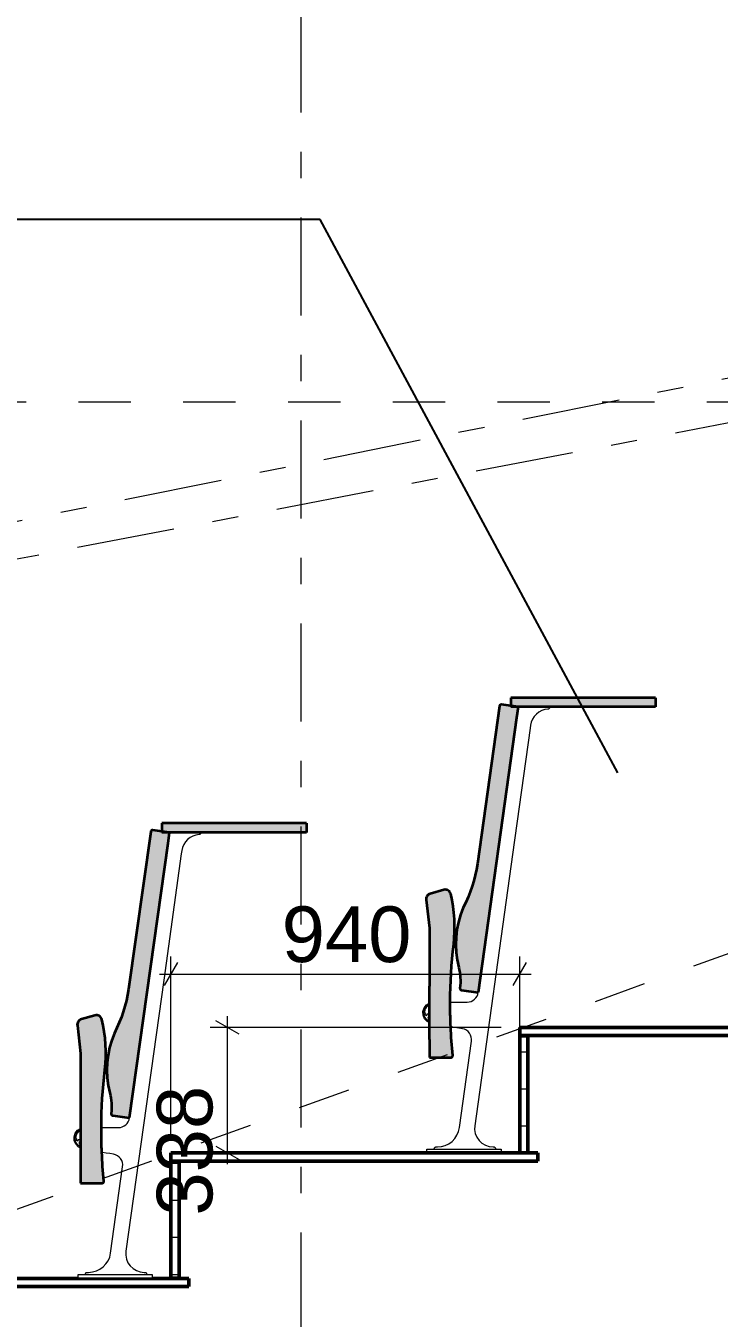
# Model space of a CAD drawing. Header units: millimetres. Extents: x -46868 to 156519, y -87156 to 18123.
# Drawn here: x 134022 to 135890, y -81074 to -77593 of the extents above; entities that cross this region are included whole.
import ezdxf
from ezdxf.enums import TextEntityAlignment as Align

# ---------------------------------------------------------------- set-up
doc = ezdxf.new("R2010")
doc.units = ezdxf.units.MM
doc.header["$MEASUREMENT"] = 0
for name, pattern in [('Dashed', [2822.222233, 1411.111116, -1411.111116]), ('Double Dashed', [546.805537, 264.583325, -105.833328, 70.555556, -105.833328]), ('Wipeout_Contour', [1000, 0, -1000])]:
    doc.linetypes.add(name, pattern=pattern)
for name, color, linetype, lineweight, true_color in [('0_Pen_No__105', 7, 'Continuous', 15, 0xa6a6a6), ('New_A-15-MG_Structural_Grid_Phase_2_Pen_No__222', 7, 'Continuous', 13, 0x65af33), ('New_A-20-M_Floor_Slab_Pen_No__107', 7, 'Continuous', 15, 0xa6a6a6), ('New_A-20-M_Floor_Slab_Pen_No__27', 7, 'Continuous', 50, 0x2a2a2a), ('New_A-20-M_Floor_Slab_Pen_No__29', 7, 'Continuous', 50, 0x2a2a2a), ('New_A-35-M_FFE_Fixed_Pen_No__104', 7, 'Continuous', 15, 0xa6a6a6), ('New_A-35-M_FFE_Fixed_Pen_No__44', 7, 'Continuous', 35, 0x444444)]:
    doc.layers.add(name, color=color, linetype=linetype, lineweight=lineweight, true_color=true_color)
for name, color, linetype, lineweight in [('0_Pen_No__85', 8, 'Continuous', 20), ('A-35-M_FFE_Sanitary_Pen_No__1', 7, 'Continuous', 13), ('A-35-M_FFE_Sanitary_Pen_No__87', 8, 'Continuous', 20), ('New_A-20-M_Floor_Slab_Pen_No__180', 1, 'Continuous', 200), ('New_A-35-M_FFE_Fixed_Pen_No__1', 7, 'Continuous', 13), ('New_A-95-D_1_20_Pen_No__1', 7, 'Continuous', 13)]:
    doc.layers.add(name, color=color, linetype=linetype, lineweight=lineweight)
for name, color, linetype in [('New_A-15-MG_Structural_Grid_Phase_2', 7, 'Continuous'), ('New_A-20-M_Floor_Slab', 7, 'Continuous'), ('New_A-35-M_FFE_Fixed', 7, 'Continuous'), ('New_A-95-D_1_20', 7, 'Continuous')]:
    doc.layers.add(name, color=color, linetype=linetype)
doc.styles.add('GENERATED_STYLE_1', font='')
doc.styles.add('GENERATED_STYLE_2', font='')
doc.styles.get('GENERATED_STYLE_1').set_extended_font_data('Swis721 BT')
doc.styles.get('GENERATED_STYLE_2').set_extended_font_data('Arial')
doc.dimstyles.new('GENERATED_STYLE__1', dxfattribs={"dimtxt": 150, "dimasz": 47.5, "dimexe": 0.18, "dimexo": 50, "dimgap": 0.09, "dimtad": 1, "dimdec": 0, "dimzin": 0, "dimdsep": 46, "dimtxsty": 'GENERATED_STYLE_2', "dimblk": 'ARROWHEAD_2', "dimblk1": 'ARROWHEAD_2', "dimblk2": 'ARROWHEAD_2', "dimcen": 0.09, "dimclrd": 7, "dimclre": 7, "dimclrt": 7, "dimadec": 0, "dimazin": 0, "dimtfac": 1, "dimtdec": 4, "dimtmove": 2, "dimatfit": 3, "dimfxl": 1, "dimtolj": 1, "dimtzin": 0, "dimarcsym": 0})
doc.dimstyles.new('GENERATED_STYLE__3', dxfattribs={"dimtxt": 150, "dimasz": 47.5, "dimexe": 0.18, "dimexo": 50, "dimgap": 0.09, "dimtad": 1, "dimtih": 1, "dimtoh": 1, "dimdec": 0, "dimzin": 0, "dimdsep": 46, "dimtxsty": 'GENERATED_STYLE_2', "dimblk": 'ARROWHEAD_2', "dimblk1": 'ARROWHEAD_2', "dimblk2": 'ARROWHEAD_2', "dimcen": 0.09, "dimclrd": 7, "dimclre": 7, "dimclrt": 7, "dimadec": 0, "dimazin": 0, "dimtfac": 1, "dimtdec": 4, "dimtmove": 0, "dimatfit": 3, "dimfxl": 1, "dimtolj": 1, "dimtzin": 0, "dimarcsym": 0})
doc.dimstyles.new('GENERATED_STYLE__8', dxfattribs={"dimtxt": 0.18, "dimasz": 182.4, "dimexe": 0.18, "dimexo": 0.0625, "dimgap": 0.09, "dimtad": 0, "dimtih": 1, "dimtoh": 1, "dimdec": 4, "dimzin": 0, "dimdsep": 46, "dimcen": 0.09, "dimadec": 0, "dimazin": 0, "dimtfac": 1, "dimtdec": 4, "dimtmove": 0, "dimatfit": 3, "dimldrblk": 'ARROWHEAD_5', "dimfxl": 1, "dimtolj": 1, "dimtzin": 0, "dimarcsym": 0})
pattern_1 = [(0, (84174.42, -82656.04), (0, 100), [])]

# ---------------------------------------------------------------- blocks, each defined once
blk = doc.blocks.new('Section Elem_8_1', base_point=(84174.4, -82656))
at = {"color": 254, "linetype": 'Wipeout_Contour', "lineweight": 0, "ltscale": 626157.737513}
blk.add_wipeout([(133472.9, -80988.5), (134461.2, -80988.5), (134461.2, -80966.5), (133472.9, -80966.5)], dxfattribs=at).dxf.layer = 'New_A-20-M_Floor_Slab'
at = {"layer": 'New_A-20-M_Floor_Slab_Pen_No__180', "linetype": 'Continuous'}
h = blk.add_hatch(dxfattribs=at)
h.set_pattern_fill('Plywood_0001', color=256, style=0, pattern_type=2)
h.set_pattern_definition(pattern_1)
h.paths.add_polyline_path([(133472.9, -80988.5), (134461.2, -80988.5), (134461.2, -80966.5), (133472.9, -80966.5)])
at = {"layer": 'New_A-20-M_Floor_Slab_Pen_No__29', "linetype": 'Continuous'}
for p, q in [((133472.9, -80966.5), (133472.9, -80988.5)), ((134461.2, -80966.5), (133472.9, -80966.5)), ((134461.2, -80988.5), (133472.9, -80988.5)), ((134461.2, -80966.5), (134461.2, -80988.5))]:
    blk.add_line(p, q, dxfattribs=at)
blk = doc.blocks.new('Section Elem_23_1', base_point=(84174.4, -82656))
at = {"color": 254, "linetype": 'Wipeout_Contour', "lineweight": 0, "ltscale": 627373.451506}
blk.add_wipeout([(134412.9, -80651), (134412.9, -80966.3), (134434.9, -80966.3), (134434.9, -80651)], dxfattribs=at).dxf.layer = 'New_A-20-M_Floor_Slab'
at = {"layer": 'New_A-20-M_Floor_Slab_Pen_No__107', "linetype": 'Continuous'}
h = blk.add_hatch(dxfattribs=at)
h.set_pattern_fill('Plywood_0001', color=256, style=0, pattern_type=2)
h.set_pattern_definition(pattern_1)
h.paths.add_polyline_path([(134412.9, -80651), (134412.9, -80966.3), (134434.9, -80966.3), (134434.9, -80651)])
at = {"layer": 'New_A-20-M_Floor_Slab_Pen_No__27', "linetype": 'Continuous'}
for p, q in [((134412.9, -80651), (134412.9, -80966.3)), ((134434.9, -80651), (134412.9, -80651)), ((134434.9, -80651), (134434.9, -80966.3)), ((134434.9, -80966.3), (134412.9, -80966.3))]:
    blk.add_line(p, q, dxfattribs=at)
blk = doc.blocks.new('Section Elem_24_1', base_point=(84174.4, -82656))
at = {"color": 254, "linetype": 'Wipeout_Contour', "lineweight": 0, "ltscale": 629907.023512}
blk.add_wipeout([(135374.9, -80313), (135352.9, -80313), (135352.9, -80628.3), (135374.9, -80628.3)], dxfattribs=at).dxf.layer = 'New_A-20-M_Floor_Slab'
at = {"layer": 'New_A-20-M_Floor_Slab_Pen_No__107', "linetype": 'Continuous'}
h = blk.add_hatch(dxfattribs=at)
h.set_pattern_fill('Plywood_0001', color=256, style=0, pattern_type=2)
h.set_pattern_definition(pattern_1)
h.paths.add_polyline_path([(135374.9, -80313), (135352.9, -80313), (135352.9, -80628.3), (135374.9, -80628.3)])
at = {"layer": 'New_A-20-M_Floor_Slab_Pen_No__27', "linetype": 'Continuous'}
for p, q in [((135352.9, -80313), (135352.9, -80628.3)), ((135374.9, -80313), (135352.9, -80313)), ((135374.9, -80313), (135374.9, -80628.3)), ((135374.9, -80628.3), (135352.9, -80628.3))]:
    blk.add_line(p, q, dxfattribs=at)
blk = doc.blocks.new('Section Elem_36_1', base_point=(84174.4, -82656))
at = {"layer": 'New_A-35-M_FFE_Fixed_Pen_No__44', "linetype": 'Continuous'}
for q in [(135328.5, -79402.4), (135718.5, -79427.4)]:
    blk.add_line((135718.5, -79402.4), q, dxfattribs=at)
at = {"color": 254, "linetype": 'Wipeout_Contour', "lineweight": 0, "ltscale": 6914141.374387844}
blk.add_wipeout([(135094.3, -80251.3), (135096.3, -80261.3), (135102, -80269.9), (135108.9, -80274.5), (135108.9, -80269.1), (135108.1, -80269), (135106.3, -80267.5), (135105.4, -80265.4), (135105.7, -80263.1), (135106.9, -80261.2), (135108.9, -80260.1), (135108.9, -80260.1), (135108.9, -80252.9), (135108.7, -80253.2), (135107.6, -80254.1), (135106.3, -80254.7), (135105, -80255.1), (135103.5, -80255.2), (135102.1, -80255), (135101.6, -80259.3), (135096, -80256.2), (135099.2, -80253.5), (135098.5, -80252.8), (135097.9, -80252), (135097.5, -80251.1), (135097.1, -80250.2), (135096.9, -80249.3), (135096.8, -80248.3), (135096.9, -80247.3), (135097.1, -80246.4), (135097.6, -80244.4), (135098.3, -80242.4), (135099.1, -80240.5), (135100.2, -80238.6), (135101.4, -80236.9), (135102.7, -80235.3), (135104.2, -80233.8), (135105.8, -80232.4), (135107.2, -80231.3), (135108.7, -80230.4), (135108.9, -80230.3), (135108.9, -80228), (135102, -80232.7), (135096.3, -80241.2)], dxfattribs=at).dxf.layer = 'New_A-35-M_FFE_Fixed'
at = {"color": 254, "linetype": 'Wipeout_Contour', "lineweight": 0, "ltscale": 629664.34678}
blk.add_wipeout([(135302.5, -80628.3), (135302.5, -80618.3), (135102.5, -80618.3), (135102.5, -80628.3)], dxfattribs=at).dxf.layer = 'New_A-35-M_FFE_Fixed'
at = {"layer": 'New_A-35-M_FFE_Fixed_Pen_No__1', "linetype": 'Continuous'}
blk.add_line((135102.5, -80628.3), (135102.5, -80618.3), dxfattribs=at)
at = {"color": 254, "linetype": 'Wipeout_Contour', "lineweight": 0, "ltscale": 2357075.893291927}
blk.add_wipeout([(135091.8, -80247.4), (135092.3, -80257.8), (135096.4, -80267.3), (135103.6, -80274.8), (135108.9, -80277.3), (135108.9, -80274.5), (135102, -80269.9), (135096.3, -80261.3), (135094.3, -80251.3), (135096.3, -80241.2), (135102, -80232.7), (135108.9, -80228), (135108.9, -80225), (135101.5, -80229.4), (135095, -80237.6)], dxfattribs=at).dxf.layer = 'New_A-35-M_FFE_Fixed'
at = {"color": 254, "linetype": 'Wipeout_Contour', "lineweight": 0, "ltscale": 4556968.1179867}
blk.add_wipeout([(135099.2, -80253.5), (135096, -80256.2), (135101.6, -80259.3), (135102.1, -80255), (135103.5, -80255.2), (135105, -80255.1), (135106.3, -80254.7), (135107.6, -80254.1), (135108.7, -80253.2), (135108.9, -80252.9), (135108.9, -80230.3), (135108.7, -80230.4), (135107.2, -80231.3), (135105.8, -80232.4), (135104.2, -80233.8), (135102.7, -80235.3), (135101.4, -80236.9), (135100.2, -80238.6), (135099.1, -80240.5), (135098.3, -80242.4), (135097.6, -80244.4), (135097.1, -80246.4), (135096.9, -80247.3), (135096.8, -80248.3), (135096.9, -80249.3), (135097.1, -80250.2), (135097.5, -80251.1), (135097.9, -80252), (135098.5, -80252.8)], dxfattribs=at).dxf.layer = 'New_A-35-M_FFE_Fixed'
at = {"layer": 'New_A-35-M_FFE_Fixed_Pen_No__1', "linetype": 'Continuous'}
for p, q in [((135095, -80237.6), (135101.5, -80229.4)), ((135096.3, -80241.2), (135102, -80232.7)), ((135102.7, -80235.3), (135104.2, -80233.8)), ((135098.3, -80242.4), (135099.1, -80240.5)), ((135099.1, -80240.5), (135100.2, -80238.6)), ((135100.2, -80238.6), (135101.4, -80236.9)), ((135101.4, -80236.9), (135102.7, -80235.3))]:
    blk.add_line(p, q, dxfattribs=at)
at = {"color": 254, "linetype": 'Wipeout_Contour', "lineweight": 0, "ltscale": 1257206.443745575}
blk.add_wipeout([(135105.7, -80263.1), (135105.4, -80265.4), (135106.3, -80267.5), (135108.1, -80269), (135108.9, -80269.1), (135108.9, -80260.1), (135108.9, -80260.1), (135106.9, -80261.2)], dxfattribs=at).dxf.layer = 'New_A-35-M_FFE_Fixed'
at = {"layer": 'New_A-35-M_FFE_Fixed_Pen_No__1', "linetype": 'Continuous'}
for p, q in [((135091.8, -80247.4), (135095, -80237.6)), ((135092.3, -80257.8), (135091.8, -80247.4)), ((135096.4, -80267.3), (135092.3, -80257.8)), ((135094.3, -80251.3), (135096.3, -80241.2)), ((135096.3, -80261.3), (135094.3, -80251.3)), ((135096, -80256.2), (135099.2, -80253.5)), ((135101.6, -80259.3), (135096, -80256.2)), ((135102, -80269.9), (135096.3, -80261.3)), ((135103.6, -80274.8), (135096.4, -80267.3)), ((135096.8, -80248.3), (135096.9, -80247.3)), ((135096.9, -80249.3), (135096.8, -80248.3)), ((135096.9, -80247.3), (135097.1, -80246.4)), ((135097.1, -80250.2), (135096.9, -80249.3)), ((135097.1, -80246.4), (135097.6, -80244.4)), ((135097.5, -80251.1), (135097.1, -80250.2)), ((135097.9, -80252), (135097.5, -80251.1)), ((135097.6, -80244.4), (135098.3, -80242.4)), ((135098.5, -80252.8), (135097.9, -80252)), ((135099.2, -80253.5), (135098.5, -80252.8)), ((135102.1, -80255), (135101.6, -80259.3)), ((135103.5, -80255.2), (135102.1, -80255)), ((135105, -80255.1), (135103.5, -80255.2))]:
    blk.add_line(p, q, dxfattribs=at)
at = {"color": 254, "linetype": 'Wipeout_Contour', "lineweight": 0, "ltscale": 15096130.21664158}
blk.add_wipeout([(135122.6, -80616.3), (135122.5, -80617.3), (135122.5, -80618.3), (135287.5, -80618.3), (135287.5, -80617.3), (135287.4, -80616.3), (135287.1, -80615.4), (135286.6, -80614.5), (135286, -80613.8), (135285.2, -80613.1), (135284.4, -80612.7), (135283.4, -80612.4), (135282.5, -80612.3), (135280.9, -80612.3), (135270.3, -80611.1), (135260.2, -80607.8), (135251, -80602.4), (135243.2, -80595.1), (135237.1, -80586.4), (135233, -80576.5), (135231.1, -80566), (135231.4, -80555.4), (135382, -79476.4), (135383.9, -79468.1), (135387.3, -79460.1), (135391.9, -79452.9), (135397.7, -79446.6), (135404.5, -79441.3), (135412.1, -79437.3), (135420.3, -79434.6), (135428.8, -79433.4), (135429.7, -79433.3), (135430.6, -79433), (135431.4, -79432.5), (135432.1, -79431.9), (135432.7, -79431.1), (135433.1, -79430.3), (135433.4, -79429.4), (135433.5, -79428.4), (135433.5, -79427.4), (135348.5, -79427.4), (135241.1, -80196.4), (135239.9, -80201.6), (135237.8, -80206.6), (135234.8, -80211), (135231.1, -80214.9), (135226.8, -80218), (135221.9, -80220.4), (135216.8, -80221.8), (135211.4, -80222.3), (135165.5, -80222.3), (135165.4, -80225.9), (135165.4, -80229.5), (135165.5, -80233.1), (135165.5, -80236.8), (135165.5, -80240.4), (135165.5, -80244), (135165.6, -80247.6), (135165.6, -80251.3), (135165.7, -80255.9), (135165.8, -80260.6), (135165.9, -80265.3), (135166.1, -80270), (135166.2, -80274.7), (135166.4, -80279.3), (135166.5, -80284), (135166.7, -80288.7), (135166.7, -80288.9), (135168.2, -80289.2), (135178.2, -80290.9), (135188.2, -80292.6), (135198.2, -80294.2), (135203.8, -80295.7), (135208.9, -80298.3), (135213.5, -80301.8), (135217.3, -80306.1), (135220.2, -80311.1), (135222.2, -80316.5), (135223, -80322.2), (135222.8, -80327.9), (135190.3, -80560.6), (135187.9, -80571), (135183.6, -80580.9), (135177.7, -80589.8), (135170.3, -80597.6), (135161.6, -80603.8), (135151.9, -80608.5), (135141.6, -80611.3), (135130.9, -80612.3), (135127.5, -80612.3), (135126.5, -80612.4), (135125.6, -80612.7), (135124.7, -80613.1), (135123.9, -80613.8), (135123.3, -80614.5), (135122.8, -80615.4)], dxfattribs=at).dxf.layer = 'New_A-35-M_FFE_Fixed'
at = {"layer": 'New_A-35-M_FFE_Fixed_Pen_No__104', "linetype": 'Continuous'}
for points in [[(135298.5, -79424.4), (135298.3, -79425.4), (135238.5, -79849.8), (135236, -79865.2), (135232.8, -79880.5), (135229, -79895.6), (135224.6, -79910.5), (135219.5, -79925.3), (135213.8, -79939.8), (135207.5, -79954.1), (135200.6, -79968), (135193.3, -79987.2), (135187.6, -80006.9), (135183.5, -80027), (135181.1, -80047.4), (135180.3, -80067.9), (135181.3, -80088.4), (135183.9, -80108.7), (135188.2, -80128.8), (135189.7, -80135.6), (135191, -80142.6), (135191.9, -80149.5), (135192.6, -80156.5), (135192.8, -80163.5), (135192.8, -80170.5), (135192.4, -80177.6), (135191.7, -80184.5), (135191.7, -80185.5), (135191.9, -80186.5), (135192.2, -80187.4), (135192.7, -80188.2), (135193.4, -80188.9), (135194.2, -80189.5), (135195.1, -80189.9), (135196, -80190.1), (135240.6, -80196.3), (135344.3, -79457.1), (135348.5, -79427.4), (135303.9, -79421.1), (135302.9, -79421.1), (135302, -79421.3), (135301.1, -79421.6), (135300.2, -79422.1), (135299.5, -79422.8), (135298.9, -79423.6)], [(135718.5, -79427.4), (135718.5, -79402.4), (135328.5, -79402.4), (135328.5, -79427.4)], [(135171.6, -80369.3), (135172, -80368.3), (135172.2, -80367.3), (135172.2, -80366.3), (135171.3, -80356.6), (135170.4, -80346.9), (135169.7, -80337.2), (135168.9, -80327.5), (135168.3, -80317.8), (135167.7, -80308.1), (135167.2, -80298.4), (135166.7, -80288.7), (135166.5, -80284), (135166.4, -80279.3), (135166.2, -80274.7), (135166.1, -80270), (135165.9, -80265.3), (135165.8, -80260.6), (135165.7, -80255.9), (135165.6, -80251.3), (135165.6, -80247.6), (135165.5, -80244), (135165.5, -80240.4), (135165.5, -80236.8), (135165.5, -80233.1), (135165.4, -80229.5), (135165.4, -80225.9), (135165.5, -80222.3), (135165.7, -80202.8), (135166.2, -80183.3), (135166.9, -80163.9), (135168, -80144.4), (135169.3, -80125), (135170.9, -80105.6), (135172.7, -80086.2), (135174.8, -80066.8), (135176.4, -80049.8), (135177.3, -80032.7), (135177.4, -80015.7), (135176.8, -79998.6), (135175.4, -79981.5), (135173.2, -79964.6), (135170.4, -79947.7), (135166.7, -79931), (135165.7, -79928.2), (135164.2, -79925.6), (135162.2, -79923.3), (135159.7, -79921.6), (135157, -79920.3), (135154.1, -79919.6), (135151.1, -79919.5), (135148.1, -79920.1), (135111.5, -79930.4), (135109, -79931.3), (135106.6, -79932.7), (135104.6, -79934.5), (135103, -79936.7), (135101.7, -79939.1), (135100.9, -79941.6), (135100.6, -79944.3), (135100.7, -79947), (135109.5, -80022.9), (135109.5, -80179.3), (135108.9, -80179.3), (135108.9, -80311.3), (135108.9, -80323.3), (135109.5, -80323.3), (135109.4, -80371.8), (135115.4, -80371.8), (135127.4, -80371.8), (135167.2, -80371.8), (135168.3, -80371.7), (135169.3, -80371.3), (135170.2, -80370.8), (135171, -80370.1)]]:
    blk.add_hatch(color=256, dxfattribs=at).paths.add_polyline_path(points)
at = {"layer": 'New_A-35-M_FFE_Fixed_Pen_No__1', "linetype": 'Continuous'}
for p, q in [((135428.8, -79433.4), (135420.3, -79434.6)), ((135429.7, -79433.3), (135428.8, -79433.4)), ((135430.6, -79433), (135429.7, -79433.3)), ((135431.4, -79432.5), (135430.6, -79433)), ((135432.1, -79431.9), (135431.4, -79432.5)), ((135432.7, -79431.1), (135432.1, -79431.9)), ((135433.1, -79430.3), (135432.7, -79431.1)), ((135433.4, -79429.4), (135433.1, -79430.3)), ((135433.5, -79428.4), (135433.4, -79429.4)), ((135433.5, -79427.4), (135433.5, -79428.4)), ((135321.2, -79623.2), (135344.3, -79457.1)), ((135383.9, -79468.1), (135382, -79476.4)), ((135387.3, -79460.1), (135383.9, -79468.1)), ((135391.9, -79452.9), (135387.3, -79460.1)), ((135397.7, -79446.6), (135391.9, -79452.9)), ((135404.5, -79441.3), (135397.7, -79446.6)), ((135412.1, -79437.3), (135404.5, -79441.3)), ((135420.3, -79434.6), (135412.1, -79437.3)), ((135380.9, -79484.9), (135333.4, -79824.9)), ((135382, -79476.4), (135380.9, -79484.9)), ((135293.8, -79819.4), (135321.2, -79623.2)), ((135333.4, -79824.9), (135231.4, -80555.4)), ((135247.6, -80150.3), (135293.8, -79819.4)), ((135241.1, -80196.4), (135247.6, -80150.3)), ((135239.9, -80201.6), (135241.1, -80196.4)), ((135101.5, -80229.4), (135108.9, -80225)), ((135102, -80232.7), (135108.9, -80228)), ((135104.2, -80233.8), (135105.8, -80232.4)), ((135105.8, -80232.4), (135107.2, -80231.3)), ((135107.2, -80231.3), (135108.7, -80230.4)), ((135108.7, -80230.4), (135108.9, -80230.3)), ((135165.5, -80222.3), (135211.4, -80222.3)), ((135211.4, -80222.3), (135216.8, -80221.8)), ((135216.8, -80221.8), (135221.9, -80220.4)), ((135221.9, -80220.4), (135226.8, -80218)), ((135226.8, -80218), (135231.1, -80214.9)), ((135231.1, -80214.9), (135234.8, -80211)), ((135234.8, -80211), (135237.8, -80206.6)), ((135237.8, -80206.6), (135239.9, -80201.6)), ((135106.3, -80254.7), (135105, -80255.1)), ((135105.7, -80263.1), (135105.4, -80265.4)), ((135105.4, -80265.4), (135106.3, -80267.5)), ((135106.9, -80261.2), (135105.7, -80263.1)), ((135107.6, -80254.1), (135106.3, -80254.7)), ((135106.3, -80267.5), (135108.1, -80269)), ((135108.9, -80260.1), (135106.9, -80261.2)), ((135108.7, -80253.2), (135107.6, -80254.1)), ((135108.1, -80269), (135108.9, -80269.1)), ((135108.9, -80252.9), (135108.7, -80253.2)), ((135108.9, -80274.5), (135102, -80269.9)), ((135108.9, -80277.3), (135103.6, -80274.8)), ((135168.2, -80289.2), (135166.7, -80288.9)), ((135178.2, -80290.9), (135168.2, -80289.2)), ((135188.2, -80292.6), (135178.2, -80290.9)), ((135198.2, -80294.2), (135188.2, -80292.6)), ((135203.8, -80295.7), (135198.2, -80294.2)), ((135208.9, -80298.3), (135203.8, -80295.7)), ((135213.5, -80301.8), (135208.9, -80298.3)), ((135217.3, -80306.1), (135213.5, -80301.8)), ((135190.3, -80560.6), (135222.8, -80327.9)), ((135220.2, -80311.1), (135217.3, -80306.1)), ((135222.2, -80316.5), (135220.2, -80311.1)), ((135223, -80322.2), (135222.2, -80316.5)), ((135222.8, -80327.9), (135223, -80322.2)), ((135177.7, -80589.8), (135183.6, -80580.9)), ((135183.6, -80580.9), (135187.9, -80571)), ((135187.9, -80571), (135190.3, -80560.6)), ((135231.4, -80555.4), (135231.1, -80566)), ((135231.1, -80566), (135233, -80576.5)), ((135233, -80576.5), (135237.1, -80586.4)), ((135122.5, -80617.3), (135122.6, -80616.3)), ((135122.5, -80618.3), (135122.5, -80617.3)), ((135122.6, -80616.3), (135122.8, -80615.4)), ((135122.8, -80615.4), (135123.3, -80614.5)), ((135123.3, -80614.5), (135123.9, -80613.8)), ((135123.9, -80613.8), (135124.7, -80613.1)), ((135124.7, -80613.1), (135125.6, -80612.7)), ((135125.6, -80612.7), (135126.5, -80612.4)), ((135126.5, -80612.4), (135127.5, -80612.3)), ((135127.5, -80612.3), (135130.9, -80612.3)), ((135130.9, -80612.3), (135141.6, -80611.3)), ((135141.6, -80611.3), (135151.9, -80608.5)), ((135151.9, -80608.5), (135161.6, -80603.8)), ((135161.6, -80603.8), (135170.3, -80597.6)), ((135170.3, -80597.6), (135177.7, -80589.8)), ((135237.1, -80586.4), (135243.2, -80595.1)), ((135243.2, -80595.1), (135251, -80602.4)), ((135251, -80602.4), (135260.2, -80607.8)), ((135260.2, -80607.8), (135270.3, -80611.1)), ((135270.3, -80611.1), (135280.9, -80612.3)), ((135280.9, -80612.3), (135282.5, -80612.3)), ((135282.5, -80612.3), (135283.4, -80612.4)), ((135283.4, -80612.4), (135284.4, -80612.7)), ((135284.4, -80612.7), (135285.2, -80613.1)), ((135285.2, -80613.1), (135286, -80613.8)), ((135286, -80613.8), (135286.6, -80614.5)), ((135286.6, -80614.5), (135287.1, -80615.4)), ((135287.1, -80615.4), (135287.4, -80616.3)), ((135287.4, -80616.3), (135287.5, -80617.3)), ((135287.5, -80617.3), (135287.5, -80618.3)), ((135102.5, -80618.3), (135302.5, -80618.3)), ((135302.5, -80628.3), (135102.5, -80628.3)), ((135302.5, -80618.3), (135302.5, -80628.3))]:
    blk.add_line(p, q, dxfattribs=at)
at = {"layer": 'New_A-35-M_FFE_Fixed_Pen_No__44', "linetype": 'Continuous'}
for p, q in [((135328.5, -79402.4), (135328.5, -79427.4)), ((135718.5, -79427.4), (135328.5, -79427.4)), ((135109.5, -80179.3), (135108.9, -80179.3)), ((135109.5, -80323.3), (135108.9, -80323.3)), ((135109.5, -80323.3), (135109.4, -80371.8))]:
    blk.add_line(p, q, dxfattribs=at)
at = {"layer": 'New_A-35-M_FFE_Fixed_Pen_No__44', "linetype": 'Continuous', "flags": 128}
for points in [[(135348.5, -79427.4), (135303.9, -79421.1), (135302.9, -79421.1), (135302, -79421.3), (135301.1, -79421.6), (135300.2, -79422.1), (135299.5, -79422.8), (135298.9, -79423.6), (135298.5, -79424.4), (135298.3, -79425.4), (135238.5, -79849.8), (135236, -79865.2), (135232.8, -79880.5), (135229, -79895.6), (135224.6, -79910.5), (135219.5, -79925.3), (135213.8, -79939.8), (135207.5, -79954.1), (135200.6, -79968), (135193.3, -79987.2), (135187.6, -80006.9), (135183.5, -80027), (135181.1, -80047.4), (135180.3, -80067.9), (135181.3, -80088.4), (135183.9, -80108.7), (135188.2, -80128.8), (135189.7, -80135.6), (135191, -80142.6), (135191.9, -80149.5), (135192.6, -80156.5), (135192.8, -80163.5), (135192.8, -80170.5), (135192.4, -80177.6), (135191.7, -80184.5), (135191.7, -80185.5), (135191.9, -80186.5), (135192.2, -80187.4), (135192.7, -80188.2), (135193.4, -80188.9), (135194.2, -80189.5), (135195.1, -80189.9), (135196, -80190.1), (135240.6, -80196.3)], [(135348.5, -79427.4), (135344.3, -79457.1), (135240.6, -80196.3)], [(135109.4, -80371.8), (135115.4, -80371.8), (135127.4, -80371.8), (135167.2, -80371.8), (135168.3, -80371.7), (135169.3, -80371.3), (135170.2, -80370.8), (135171, -80370.1), (135171.6, -80369.3), (135172, -80368.3), (135172.2, -80367.3), (135172.2, -80366.3), (135171.3, -80356.6), (135170.4, -80346.9), (135169.7, -80337.2), (135168.9, -80327.5), (135168.3, -80317.8), (135167.7, -80308.1), (135167.2, -80298.4), (135166.7, -80288.7), (135166.5, -80284), (135166.4, -80279.3), (135166.2, -80274.7), (135166.1, -80270), (135165.9, -80265.3), (135165.8, -80260.6), (135165.7, -80255.9), (135165.6, -80251.3), (135165.6, -80247.6), (135165.5, -80244), (135165.5, -80240.4), (135165.5, -80236.8), (135165.5, -80233.1), (135165.4, -80229.5), (135165.4, -80225.9), (135165.5, -80222.3), (135165.7, -80202.8), (135166.2, -80183.3), (135166.9, -80163.9), (135168, -80144.4), (135169.3, -80125), (135170.9, -80105.6), (135172.7, -80086.2), (135174.8, -80066.8), (135176.4, -80049.8), (135177.3, -80032.7), (135177.4, -80015.7), (135176.8, -79998.6), (135175.4, -79981.5), (135173.2, -79964.6), (135170.4, -79947.7), (135166.7, -79931), (135165.7, -79928.2), (135164.2, -79925.6), (135162.2, -79923.3), (135159.7, -79921.6), (135157, -79920.3), (135154.1, -79919.6), (135151.1, -79919.5), (135148.1, -79920.1), (135111.5, -79930.4), (135109, -79931.3), (135106.6, -79932.7), (135104.6, -79934.5), (135103, -79936.7), (135101.7, -79939.1), (135100.9, -79941.6), (135100.6, -79944.3), (135100.7, -79947), (135109.5, -80022.9), (135109.5, -80179.3)], [(135108.9, -80179.3), (135108.9, -80311.3), (135108.9, -80323.3)]]:
    blk.add_lwpolyline(points, dxfattribs=at)
blk = doc.blocks.new('Section Elem_37_1', base_point=(84174.4, -82656))
at = {"color": 254, "linetype": 'Wipeout_Contour', "lineweight": 0, "ltscale": 2347571.09948448}
blk.add_wipeout([(134155, -80575.6), (134151.8, -80585.4), (134152.3, -80595.8), (134156.4, -80605.3), (134163.6, -80612.8), (134168.9, -80615.3), (134168.9, -80612.5), (134162, -80607.9), (134156.3, -80599.3), (134154.3, -80589.3), (134156.3, -80579.2), (134162, -80570.7), (134168.9, -80566), (134168.9, -80563), (134161.5, -80567.4)], dxfattribs=at).dxf.layer = 'New_A-35-M_FFE_Fixed'
at = {"color": 254, "linetype": 'Wipeout_Contour', "lineweight": 0, "ltscale": 4538591.426098863}
blk.add_wipeout([(134156, -80594.2), (134161.6, -80597.3), (134162.1, -80593), (134163.5, -80593.2), (134165, -80593.1), (134166.3, -80592.7), (134167.6, -80592.1), (134168.7, -80591.2), (134168.9, -80590.9), (134168.9, -80568.3), (134168.7, -80568.4), (134167.2, -80569.3), (134165.8, -80570.4), (134164.2, -80571.8), (134162.7, -80573.3), (134161.4, -80574.9), (134160.2, -80576.6), (134159.1, -80578.5), (134158.3, -80580.4), (134157.6, -80582.4), (134157.1, -80584.4), (134156.9, -80585.3), (134156.8, -80586.3), (134156.9, -80587.3), (134157.1, -80588.2), (134157.5, -80589.1), (134157.9, -80590), (134158.5, -80590.8), (134159.2, -80591.5)], dxfattribs=at).dxf.layer = 'New_A-35-M_FFE_Fixed'
at = {"color": 254, "linetype": 'Wipeout_Contour', "lineweight": 0, "ltscale": 1252137.511505671}
blk.add_wipeout([(134165.4, -80603.4), (134166.3, -80605.5), (134168.1, -80607), (134168.9, -80607.1), (134168.9, -80598.1), (134168.9, -80598.1), (134166.9, -80599.2), (134165.7, -80601.1)], dxfattribs=at).dxf.layer = 'New_A-35-M_FFE_Fixed'
at = {"color": 254, "linetype": 'Wipeout_Contour', "lineweight": 0, "ltscale": 15035258.20347182}
blk.add_wipeout([(134182.6, -80954.3), (134182.5, -80955.3), (134182.5, -80956.3), (134347.5, -80956.3), (134347.5, -80955.3), (134347.4, -80954.3), (134347.1, -80953.4), (134346.6, -80952.5), (134346, -80951.8), (134345.2, -80951.1), (134344.4, -80950.7), (134343.4, -80950.4), (134342.5, -80950.3), (134340.9, -80950.3), (134330.3, -80949.1), (134320.2, -80945.8), (134311, -80940.4), (134303.2, -80933.1), (134297.1, -80924.4), (134293, -80914.5), (134291.1, -80904), (134291.4, -80893.4), (134442, -79814.4), (134443.9, -79806.1), (134447.3, -79798.1), (134451.9, -79790.9), (134457.7, -79784.6), (134464.5, -79779.3), (134472.1, -79775.3), (134480.3, -79772.6), (134488.8, -79771.4), (134489.7, -79771.3), (134490.6, -79771), (134491.4, -79770.5), (134492.1, -79769.9), (134492.7, -79769.1), (134493.1, -79768.3), (134493.4, -79767.4), (134493.5, -79766.4), (134493.5, -79765.4), (134408.5, -79765.4), (134301.1, -80534.4), (134299.9, -80539.6), (134297.8, -80544.6), (134294.8, -80549), (134291.1, -80552.9), (134286.8, -80556), (134281.9, -80558.4), (134276.8, -80559.8), (134271.4, -80560.3), (134225.5, -80560.3), (134225.4, -80563.9), (134225.4, -80567.5), (134225.5, -80571.1), (134225.5, -80574.8), (134225.5, -80578.4), (134225.5, -80582), (134225.6, -80585.6), (134225.6, -80589.3), (134225.7, -80593.9), (134225.8, -80598.6), (134225.9, -80603.3), (134226.1, -80608), (134226.2, -80612.7), (134226.4, -80617.3), (134226.5, -80622), (134226.7, -80626.7), (134226.7, -80626.9), (134228.2, -80627.2), (134238.2, -80628.9), (134248.2, -80630.6), (134258.2, -80632.2), (134263.8, -80633.7), (134268.9, -80636.3), (134273.5, -80639.8), (134277.3, -80644.1), (134280.2, -80649.1), (134282.2, -80654.5), (134283, -80660.2), (134282.8, -80665.9), (134250.3, -80898.6), (134247.9, -80909), (134243.6, -80918.9), (134237.7, -80927.8), (134230.3, -80935.6), (134221.6, -80941.8), (134211.9, -80946.5), (134201.6, -80949.3), (134190.9, -80950.3), (134187.5, -80950.3), (134186.5, -80950.4), (134185.6, -80950.7), (134184.7, -80951.1), (134183.9, -80951.8), (134183.3, -80952.5), (134182.8, -80953.4)], dxfattribs=at).dxf.layer = 'New_A-35-M_FFE_Fixed'
blk = doc.blocks.new('Section Elem_38_1', base_point=(84174.4, -82656))
at = {"layer": 'New_A-35-M_FFE_Fixed_Pen_No__104', "linetype": 'Continuous'}
for points in [[(134778.5, -79765.4), (134778.5, -79740.4), (134388.5, -79740.4), (134388.5, -79765.4)], [(134358.5, -79762.4), (134358.3, -79763.4), (134298.5, -80187.8), (134296, -80203.2), (134292.8, -80218.5), (134289, -80233.6), (134284.6, -80248.5), (134279.5, -80263.3), (134273.8, -80277.8), (134267.5, -80292.1), (134260.6, -80306), (134253.3, -80325.2), (134247.6, -80344.9), (134243.5, -80365), (134241.1, -80385.4), (134240.3, -80405.9), (134241.3, -80426.4), (134243.9, -80446.7), (134248.2, -80466.8), (134249.7, -80473.6), (134251, -80480.6), (134251.9, -80487.5), (134252.6, -80494.5), (134252.8, -80501.5), (134252.8, -80508.5), (134252.4, -80515.6), (134251.7, -80522.5), (134251.7, -80523.5), (134251.9, -80524.5), (134252.2, -80525.4), (134252.7, -80526.2), (134253.4, -80526.9), (134254.2, -80527.5), (134255.1, -80527.9), (134256, -80528.1), (134300.6, -80534.3), (134404.3, -79795.1), (134408.5, -79765.4), (134363.9, -79759.1), (134362.9, -79759.1), (134362, -79759.3), (134361.1, -79759.6), (134360.2, -79760.1), (134359.5, -79760.8), (134358.9, -79761.6)]]:
    blk.add_hatch(color=256, dxfattribs=at).paths.add_polyline_path(points)
at = {"layer": 'New_A-35-M_FFE_Fixed_Pen_No__1', "linetype": 'Continuous'}
for p, q in [((134464.5, -79779.3), (134457.7, -79784.6)), ((134472.1, -79775.3), (134464.5, -79779.3)), ((134480.3, -79772.6), (134472.1, -79775.3)), ((134488.8, -79771.4), (134480.3, -79772.6)), ((134489.7, -79771.3), (134488.8, -79771.4)), ((134490.6, -79771), (134489.7, -79771.3)), ((134491.4, -79770.5), (134490.6, -79771)), ((134492.1, -79769.9), (134491.4, -79770.5)), ((134492.7, -79769.1), (134492.1, -79769.9)), ((134493.1, -79768.3), (134492.7, -79769.1)), ((134493.4, -79767.4), (134493.1, -79768.3)), ((134493.5, -79766.4), (134493.4, -79767.4)), ((134493.5, -79765.4), (134493.5, -79766.4)), ((134381.2, -79961.2), (134404.3, -79795.1)), ((134442, -79814.4), (134440.9, -79822.9)), ((134443.9, -79806.1), (134442, -79814.4)), ((134447.3, -79798.1), (134443.9, -79806.1)), ((134451.9, -79790.9), (134447.3, -79798.1)), ((134457.7, -79784.6), (134451.9, -79790.9)), ((134440.9, -79822.9), (134393.4, -80162.9)), ((134353.8, -80157.4), (134381.2, -79961.2)), ((134393.4, -80162.9), (134291.4, -80893.4)), ((134307.6, -80488.3), (134353.8, -80157.4)), ((134301.1, -80534.4), (134307.6, -80488.3)), ((134294.8, -80549), (134297.8, -80544.6)), ((134297.8, -80544.6), (134299.9, -80539.6)), ((134299.9, -80539.6), (134301.1, -80534.4)), ((134225.5, -80560.3), (134271.4, -80560.3)), ((134271.4, -80560.3), (134276.8, -80559.8)), ((134276.8, -80559.8), (134281.9, -80558.4)), ((134281.9, -80558.4), (134286.8, -80556)), ((134286.8, -80556), (134291.1, -80552.9)), ((134291.1, -80552.9), (134294.8, -80549)), ((134228.2, -80627.2), (134226.7, -80626.9)), ((134238.2, -80628.9), (134228.2, -80627.2)), ((134248.2, -80630.6), (134238.2, -80628.9)), ((134258.2, -80632.2), (134248.2, -80630.6)), ((134263.8, -80633.7), (134258.2, -80632.2)), ((134268.9, -80636.3), (134263.8, -80633.7)), ((134273.5, -80639.8), (134268.9, -80636.3)), ((134277.3, -80644.1), (134273.5, -80639.8)), ((134280.2, -80649.1), (134277.3, -80644.1)), ((134282.2, -80654.5), (134280.2, -80649.1)), ((134250.3, -80898.6), (134282.8, -80665.9)), ((134283, -80660.2), (134282.2, -80654.5)), ((134282.8, -80665.9), (134283, -80660.2)), ((134291.4, -80893.4), (134291.1, -80904)), ((134230.3, -80935.6), (134237.7, -80927.8)), ((134237.7, -80927.8), (134243.6, -80918.9)), ((134243.6, -80918.9), (134247.9, -80909)), ((134247.9, -80909), (134250.3, -80898.6)), ((134291.1, -80904), (134293, -80914.5)), ((134293, -80914.5), (134297.1, -80924.4)), ((134297.1, -80924.4), (134303.2, -80933.1))]:
    blk.add_line(p, q, dxfattribs=at)
at = {"layer": 'New_A-35-M_FFE_Fixed_Pen_No__44', "linetype": 'Continuous'}
for p, q in [((134388.5, -79740.4), (134388.5, -79765.4)), ((134778.5, -79740.4), (134388.5, -79740.4)), ((134778.5, -79740.4), (134778.5, -79765.4)), ((134778.5, -79765.4), (134388.5, -79765.4)), ((134169.5, -80517.3), (134168.9, -80517.3)), ((134169.5, -80661.3), (134168.9, -80661.3)), ((134169.5, -80661.3), (134169.4, -80709.8))]:
    blk.add_line(p, q, dxfattribs=at)
at = {"layer": 'New_A-35-M_FFE_Fixed_Pen_No__44', "linetype": 'Continuous', "flags": 128}
for points in [[(134408.5, -79765.4), (134363.9, -79759.1), (134362.9, -79759.1), (134362, -79759.3), (134361.1, -79759.6), (134360.2, -79760.1), (134359.5, -79760.8), (134358.9, -79761.6), (134358.5, -79762.4), (134358.3, -79763.4), (134298.5, -80187.8), (134296, -80203.2), (134292.8, -80218.5), (134289, -80233.6), (134284.6, -80248.5), (134279.5, -80263.3), (134273.8, -80277.8), (134267.5, -80292.1), (134260.6, -80306), (134253.3, -80325.2), (134247.6, -80344.9), (134243.5, -80365), (134241.1, -80385.4), (134240.3, -80405.9), (134241.3, -80426.4), (134243.9, -80446.7), (134248.2, -80466.8), (134249.7, -80473.6), (134251, -80480.6), (134251.9, -80487.5), (134252.6, -80494.5), (134252.8, -80501.5), (134252.8, -80508.5), (134252.4, -80515.6), (134251.7, -80522.5), (134251.7, -80523.5), (134251.9, -80524.5), (134252.2, -80525.4), (134252.7, -80526.2), (134253.4, -80526.9), (134254.2, -80527.5), (134255.1, -80527.9), (134256, -80528.1), (134300.6, -80534.3)], [(134408.5, -79765.4), (134404.3, -79795.1), (134300.6, -80534.3)]]:
    blk.add_lwpolyline(points, dxfattribs=at)
at = {"color": 254, "linetype": 'Wipeout_Contour', "lineweight": 0, "ltscale": 6886260.155060044}
blk.add_wipeout([(134154.3, -80589.3), (134156.3, -80599.3), (134162, -80607.9), (134168.9, -80612.5), (134168.9, -80607.1), (134168.1, -80607), (134166.3, -80605.5), (134165.4, -80603.4), (134165.7, -80601.1), (134166.9, -80599.2), (134168.9, -80598.1), (134168.9, -80598.1), (134168.9, -80590.9), (134168.7, -80591.2), (134167.6, -80592.1), (134166.3, -80592.7), (134165, -80593.1), (134163.5, -80593.2), (134162.1, -80593), (134161.6, -80597.3), (134156, -80594.2), (134159.2, -80591.5), (134158.5, -80590.8), (134157.9, -80590), (134157.5, -80589.1), (134157.1, -80588.2), (134156.9, -80587.3), (134156.8, -80586.3), (134156.9, -80585.3), (134157.1, -80584.4), (134157.6, -80582.4), (134158.3, -80580.4), (134159.1, -80578.5), (134160.2, -80576.6), (134161.4, -80574.9), (134162.7, -80573.3), (134164.2, -80571.8), (134165.8, -80570.4), (134167.2, -80569.3), (134168.7, -80568.4), (134168.9, -80568.3), (134168.9, -80566), (134162, -80570.7), (134156.3, -80579.2)], dxfattribs=at).dxf.layer = 'New_A-35-M_FFE_Fixed'
at = {"color": 254, "linetype": 'Wipeout_Contour', "lineweight": 0, "ltscale": 627134.983102}
blk.add_wipeout([(134162.5, -80956.3), (134162.5, -80966.3), (134362.5, -80966.3), (134362.5, -80956.3)], dxfattribs=at).dxf.layer = 'New_A-35-M_FFE_Fixed'
at = {"layer": 'New_A-35-M_FFE_Fixed_Pen_No__104', "linetype": 'Continuous'}
blk.add_hatch(color=256, dxfattribs=at).paths.add_polyline_path([(134231.6, -80707.3), (134232, -80706.3), (134232.2, -80705.3), (134232.2, -80704.3), (134231.3, -80694.6), (134230.4, -80684.9), (134229.7, -80675.2), (134228.9, -80665.5), (134228.3, -80655.8), (134227.7, -80646.1), (134227.2, -80636.4), (134226.7, -80626.7), (134226.5, -80622), (134226.4, -80617.3), (134226.2, -80612.7), (134226.1, -80608), (134225.9, -80603.3), (134225.8, -80598.6), (134225.7, -80593.9), (134225.6, -80589.3), (134225.6, -80585.6), (134225.5, -80582), (134225.5, -80578.4), (134225.5, -80574.8), (134225.5, -80571.1), (134225.4, -80567.5), (134225.4, -80563.9), (134225.5, -80560.3), (134225.7, -80540.8), (134226.2, -80521.3), (134226.9, -80501.9), (134228, -80482.4), (134229.3, -80463), (134230.9, -80443.6), (134232.7, -80424.2), (134234.8, -80404.8), (134236.4, -80387.8), (134237.3, -80370.7), (134237.4, -80353.7), (134236.8, -80336.6), (134235.4, -80319.5), (134233.2, -80302.6), (134230.4, -80285.7), (134226.7, -80269), (134225.7, -80266.2), (134224.2, -80263.6), (134222.2, -80261.3), (134219.7, -80259.6), (134217, -80258.3), (134214.1, -80257.6), (134211.1, -80257.5), (134208.1, -80258.1), (134171.5, -80268.4), (134169, -80269.3), (134166.6, -80270.7), (134164.6, -80272.5), (134163, -80274.7), (134161.7, -80277.1), (134160.9, -80279.6), (134160.6, -80282.3), (134160.7, -80285), (134169.5, -80360.9), (134169.5, -80517.3), (134168.9, -80517.3), (134168.9, -80649.3), (134168.9, -80661.3), (134169.5, -80661.3), (134169.4, -80709.8), (134175.4, -80709.8), (134187.4, -80709.8), (134227.2, -80709.8), (134228.3, -80709.7), (134229.3, -80709.3), (134230.2, -80708.8), (134231, -80708.1)])
at = {"layer": 'New_A-35-M_FFE_Fixed_Pen_No__1', "linetype": 'Continuous'}
for p, q in [((134151.8, -80585.4), (134155, -80575.6)), ((134154.3, -80589.3), (134156.3, -80579.2)), ((134155, -80575.6), (134161.5, -80567.4)), ((134156.3, -80579.2), (134162, -80570.7)), ((134157.1, -80584.4), (134157.6, -80582.4)), ((134157.6, -80582.4), (134158.3, -80580.4)), ((134158.3, -80580.4), (134159.1, -80578.5)), ((134159.1, -80578.5), (134160.2, -80576.6)), ((134160.2, -80576.6), (134161.4, -80574.9)), ((134161.4, -80574.9), (134162.7, -80573.3)), ((134161.5, -80567.4), (134168.9, -80563)), ((134162, -80570.7), (134168.9, -80566)), ((134162.7, -80573.3), (134164.2, -80571.8)), ((134164.2, -80571.8), (134165.8, -80570.4)), ((134165.8, -80570.4), (134167.2, -80569.3)), ((134167.2, -80569.3), (134168.7, -80568.4)), ((134168.7, -80568.4), (134168.9, -80568.3)), ((134152.3, -80595.8), (134151.8, -80585.4)), ((134156.4, -80605.3), (134152.3, -80595.8)), ((134156.3, -80599.3), (134154.3, -80589.3)), ((134156, -80594.2), (134159.2, -80591.5)), ((134161.6, -80597.3), (134156, -80594.2)), ((134162, -80607.9), (134156.3, -80599.3)), ((134163.6, -80612.8), (134156.4, -80605.3)), ((134156.8, -80586.3), (134156.9, -80585.3)), ((134156.9, -80587.3), (134156.8, -80586.3)), ((134156.9, -80585.3), (134157.1, -80584.4)), ((134157.1, -80588.2), (134156.9, -80587.3)), ((134157.5, -80589.1), (134157.1, -80588.2)), ((134157.9, -80590), (134157.5, -80589.1)), ((134158.5, -80590.8), (134157.9, -80590)), ((134159.2, -80591.5), (134158.5, -80590.8)), ((134162.1, -80593), (134161.6, -80597.3)), ((134168.9, -80612.5), (134162, -80607.9)), ((134163.5, -80593.2), (134162.1, -80593)), ((134165, -80593.1), (134163.5, -80593.2)), ((134168.9, -80615.3), (134163.6, -80612.8)), ((134166.3, -80592.7), (134165, -80593.1)), ((134165.7, -80601.1), (134165.4, -80603.4)), ((134165.4, -80603.4), (134166.3, -80605.5)), ((134166.9, -80599.2), (134165.7, -80601.1)), ((134167.6, -80592.1), (134166.3, -80592.7)), ((134166.3, -80605.5), (134168.1, -80607)), ((134168.9, -80598.1), (134166.9, -80599.2)), ((134168.7, -80591.2), (134167.6, -80592.1)), ((134168.1, -80607), (134168.9, -80607.1)), ((134168.9, -80590.9), (134168.7, -80591.2)), ((134162.5, -80956.3), (134362.5, -80956.3)), ((134162.5, -80966.3), (134162.5, -80956.3)), ((134182.5, -80955.3), (134182.6, -80954.3)), ((134182.5, -80956.3), (134182.5, -80955.3)), ((134182.6, -80954.3), (134182.8, -80953.4)), ((134182.8, -80953.4), (134183.3, -80952.5)), ((134183.3, -80952.5), (134183.9, -80951.8)), ((134183.9, -80951.8), (134184.7, -80951.1)), ((134184.7, -80951.1), (134185.6, -80950.7)), ((134185.6, -80950.7), (134186.5, -80950.4)), ((134186.5, -80950.4), (134187.5, -80950.3)), ((134187.5, -80950.3), (134190.9, -80950.3)), ((134190.9, -80950.3), (134201.6, -80949.3)), ((134201.6, -80949.3), (134211.9, -80946.5)), ((134211.9, -80946.5), (134221.6, -80941.8)), ((134221.6, -80941.8), (134230.3, -80935.6)), ((134303.2, -80933.1), (134311, -80940.4)), ((134311, -80940.4), (134320.2, -80945.8)), ((134320.2, -80945.8), (134330.3, -80949.1)), ((134330.3, -80949.1), (134340.9, -80950.3)), ((134340.9, -80950.3), (134342.5, -80950.3)), ((134342.5, -80950.3), (134343.4, -80950.4)), ((134343.4, -80950.4), (134344.4, -80950.7)), ((134344.4, -80950.7), (134345.2, -80951.1)), ((134345.2, -80951.1), (134346, -80951.8)), ((134346, -80951.8), (134346.6, -80952.5)), ((134346.6, -80952.5), (134347.1, -80953.4)), ((134347.1, -80953.4), (134347.4, -80954.3)), ((134347.4, -80954.3), (134347.5, -80955.3)), ((134347.5, -80955.3), (134347.5, -80956.3)), ((134362.5, -80956.3), (134362.5, -80966.3)), ((134362.5, -80966.3), (134162.5, -80966.3))]:
    blk.add_line(p, q, dxfattribs=at)
at = {"layer": 'New_A-35-M_FFE_Fixed_Pen_No__44', "linetype": 'Continuous', "flags": 128}
for points in [[(134169.4, -80709.8), (134175.4, -80709.8), (134187.4, -80709.8), (134227.2, -80709.8), (134228.3, -80709.7), (134229.3, -80709.3), (134230.2, -80708.8), (134231, -80708.1), (134231.6, -80707.3), (134232, -80706.3), (134232.2, -80705.3), (134232.2, -80704.3), (134231.3, -80694.6), (134230.4, -80684.9), (134229.7, -80675.2), (134228.9, -80665.5), (134228.3, -80655.8), (134227.7, -80646.1), (134227.2, -80636.4), (134226.7, -80626.7), (134226.5, -80622), (134226.4, -80617.3), (134226.2, -80612.7), (134226.1, -80608), (134225.9, -80603.3), (134225.8, -80598.6), (134225.7, -80593.9), (134225.6, -80589.3), (134225.6, -80585.6), (134225.5, -80582), (134225.5, -80578.4), (134225.5, -80574.8), (134225.5, -80571.1), (134225.4, -80567.5), (134225.4, -80563.9), (134225.5, -80560.3), (134225.7, -80540.8), (134226.2, -80521.3), (134226.9, -80501.9), (134228, -80482.4), (134229.3, -80463), (134230.9, -80443.6), (134232.7, -80424.2), (134234.8, -80404.8), (134236.4, -80387.8), (134237.3, -80370.7), (134237.4, -80353.7), (134236.8, -80336.6), (134235.4, -80319.5), (134233.2, -80302.6), (134230.4, -80285.7), (134226.7, -80269), (134225.7, -80266.2), (134224.2, -80263.6), (134222.2, -80261.3), (134219.7, -80259.6), (134217, -80258.3), (134214.1, -80257.6), (134211.1, -80257.5), (134208.1, -80258.1), (134171.5, -80268.4), (134169, -80269.3), (134166.6, -80270.7), (134164.6, -80272.5), (134163, -80274.7), (134161.7, -80277.1), (134160.9, -80279.6), (134160.6, -80282.3), (134160.7, -80285), (134169.5, -80360.9), (134169.5, -80517.3)], [(134168.9, -80517.3), (134168.9, -80649.3), (134168.9, -80661.3)]]:
    blk.add_lwpolyline(points, dxfattribs=at)
blk = doc.blocks.new('Section Elem_41_1', base_point=(84174.4, -82656))
at = {"color": 254, "linetype": 'Wipeout_Contour', "lineweight": 0, "ltscale": 628683.813265}
blk.add_wipeout([(134412.9, -80650.5), (135401.2, -80650.5), (135401.2, -80628.5), (134412.9, -80628.5)], dxfattribs=at).dxf.layer = 'New_A-20-M_Floor_Slab'
at = {"layer": 'New_A-20-M_Floor_Slab_Pen_No__180', "linetype": 'Continuous'}
h = blk.add_hatch(dxfattribs=at)
h.set_pattern_fill('Plywood_0001', color=256, style=0, pattern_type=2)
h.set_pattern_definition(pattern_1)
h.paths.add_polyline_path([(134412.9, -80650.5), (135401.2, -80650.5), (135401.2, -80628.5), (134412.9, -80628.5)])
at = {"layer": 'New_A-20-M_Floor_Slab_Pen_No__29', "linetype": 'Continuous'}
for p, q in [((134412.9, -80628.5), (134412.9, -80650.5)), ((135401.2, -80628.5), (134412.9, -80628.5)), ((135401.2, -80650.5), (134412.9, -80650.5)), ((135401.2, -80628.5), (135401.2, -80650.5))]:
    blk.add_line(p, q, dxfattribs=at)
blk = doc.blocks.new('Section Elem_42_1', base_point=(84174.4, -82656))
at = {"color": 254, "linetype": 'Wipeout_Contour', "lineweight": 0, "ltscale": 631225.07203}
blk.add_wipeout([(135352.9, -80312.5), (136341.2, -80312.5), (136341.2, -80290.5), (135352.9, -80290.5)], dxfattribs=at).dxf.layer = 'New_A-20-M_Floor_Slab'
at = {"layer": 'New_A-20-M_Floor_Slab_Pen_No__180', "linetype": 'Continuous'}
h = blk.add_hatch(dxfattribs=at)
h.set_pattern_fill('Plywood_0001', color=256, style=0, pattern_type=2)
h.set_pattern_definition(pattern_1)
h.paths.add_polyline_path([(135352.9, -80312.5), (136341.2, -80312.5), (136341.2, -80290.5), (135352.9, -80290.5)])
at = {"layer": 'New_A-20-M_Floor_Slab_Pen_No__29', "linetype": 'Continuous'}
for p, q in [((135352.9, -80290.5), (135352.9, -80312.5)), ((136341.2, -80290.5), (135352.9, -80290.5)), ((136341.2, -80290.5), (136341.2, -80312.5)), ((136341.2, -80312.5), (135352.9, -80312.5))]:
    blk.add_line(p, q, dxfattribs=at)
blk = doc.blocks.new('Standard grid marker[2]_1', base_point=(134762.7, -61251.4))
at = {"layer": 'New_A-15-MG_Structural_Grid_Phase_2_Pen_No__222', "linetype": 'Double Dashed'}
blk.add_line((134762.7, -62251.4), (134762.7, -85656), dxfattribs=at)
at = {"layer": 'New_A-15-MG_Structural_Grid_Phase_2_Pen_No__222', "style": 'GENERATED_STYLE_1'}
for tag, p in [('AC_MarkerText_1_0', (134762.7, -60979.7)), ('AC_MarkerText_1_1', (134762.7, -86884.3))]:
    blk.add_attdef(tag, text='', height=175, rotation=360, dxfattribs=at).set_placement(p, align=Align.MIDDLE_CENTER)
blk = doc.blocks.new('*D181', base_point=(84174.4, -82656))
at = {"layer": 'New_A-95-D_1_20_Pen_No__1', "linetype": 'Continuous'}
for p, q in [((134565.4, -80290.5), (134565.4, -80260)), ((135302.9, -80290.5), (134518.5, -80290.5)), ((134596.6, -80308.6), (134534.1, -80272.5)), ((134565.4, -80628.3), (134565.4, -80290.5)), ((134534.1, -80610.2), (134596.6, -80646.3)), ((135302.9, -80628.3), (134518.5, -80628.3)), ((134565.4, -80658.8), (134565.4, -80628.3))]:
    blk.add_line(p, q, dxfattribs=at)
at = {"layer": 'New_A-95-D_1_20_Pen_No__1', "insert": (134526.8, -80797.4), "char_height": 150, "attachment_point": 7, "rotation": 90, "style": 'GENERATED_STYLE_2'}
blk.add_mtext('\\A1;{\\fArial|b0|i0|c0|p34;338}', dxfattribs=at)
blk = doc.blocks.new('ARROWHEAD_2')
at = {"color": 0, "linetype": 'Continuous', "lineweight": 0}
for p, q in [((0, 0), (-1, 0)), ((-0.378, -0.655), (0.378, 0.655))]:
    blk.add_line(p, q, dxfattribs=at)
blk = doc.blocks.new('*D182', base_point=(84174.4, -82656))
at = {"layer": 'New_A-95-D_1_20_Pen_No__1', "linetype": 'Continuous'}
for p, q in [((134430.9, -80115.5), (134394.8, -80178)), ((134412.9, -80578.5), (134412.9, -80099.9)), ((135334.8, -80178), (135370.9, -80115.5)), ((135352.9, -80578.3), (135352.9, -80099.9)), ((134382.3, -80146.8), (134412.9, -80146.8)), ((134412.9, -80146.8), (135352.9, -80146.8)), ((135352.9, -80146.8), (135383.5, -80146.8))]:
    blk.add_line(p, q, dxfattribs=at)
at = {"layer": 'New_A-95-D_1_20_Pen_No__1', "insert": (134711.3, -80116.8), "char_height": 150, "attachment_point": 7, "style": 'GENERATED_STYLE_2'}
blk.add_mtext('\\A1;{\\fArial|b0|i0|c0|p34;940}', dxfattribs=at)
blk = doc.blocks.new('ARROWHEAD_5')
at = {"color": 0, "linetype": 'Continuous', "lineweight": 0}
blk.add_line((0, 0), (-1, 0), dxfattribs=at)
blk.add_solid([(-1, 0.2679), (0, 0), (-1, -0.2679), (-1, 0.2679)], dxfattribs=at)
blk = doc.blocks.new('S-21 Building Section_STORY_MARKER', base_point=(84174.4, -82656))
at = {"layer": '0_Pen_No__105', "linetype": 'Dashed', "ltscale": 0.1}
blk.add_line((120335, -78606), (144760.3, -78606), dxfattribs=at)

msp = doc.modelspace()

# ---------------------------------------------------------------- block references
at = {"layer": 'New_A-20-M_Floor_Slab', "lineweight": 0}
for name in ['Section Elem_24_1', 'Section Elem_8_1']:
    msp.add_blockref(name, (84174.4, -82656), dxfattribs=at)

# ---------------------------------------------------------------- leaders
at = {"layer": '0_Pen_No__85', "linetype": 'Continuous', "annotation_type": 0, "has_hookline": 1, "hookline_direction": 1, "text_width": 1892.9}
msp.add_leader([(138181.8, -77742.2), (137513.5, -77205.9), (136683.2, -77205.9)], dimstyle='GENERATED_STYLE__8', dxfattribs=at)

# ---------------------------------------------------------------- next in the draw order: block references
at = {"layer": 'New_A-20-M_Floor_Slab', "lineweight": 0}
msp.add_blockref('Section Elem_23_1', (84174.4, -82656), dxfattribs=at)
at = {"layer": 'New_A-35-M_FFE_Fixed', "lineweight": 0}
msp.add_blockref('Section Elem_36_1', (84174.4, -82656), dxfattribs=at)

# ---------------------------------------------------------------- next in the draw order: block references
at = {"layer": 'New_A-20-M_Floor_Slab', "lineweight": 0}
msp.add_blockref('Section Elem_42_1', (84174.4, -82656), dxfattribs=at)
at = {"layer": 'New_A-35-M_FFE_Fixed', "lineweight": 0}
msp.add_blockref('Section Elem_37_1', (84174.4, -82656), dxfattribs=at)

# ---------------------------------------------------------------- next in the draw order: leaders
at = {"layer": '0_Pen_No__85', "linetype": 'Continuous', "annotation_type": 0, "has_hookline": 1, "hookline_direction": 1, "text_width": 2577.4}
msp.add_leader([(135616.9, -79604.5), (134814.8, -78114.3), (133898.4, -78114.3)], dimstyle='GENERATED_STYLE__8', dxfattribs=at)

# ---------------------------------------------------------------- next in the draw order: block references
at = {"layer": 'New_A-35-M_FFE_Fixed', "lineweight": 0}
msp.add_blockref('Section Elem_38_1', (84174.4, -82656), dxfattribs=at)

# ---------------------------------------------------------------- next in the draw order: block references
at = {"layer": 'New_A-20-M_Floor_Slab', "lineweight": 0}
msp.add_blockref('Section Elem_41_1', (84174.4, -82656), dxfattribs=at)

# ---------------------------------------------------------------- next in the draw order: linework, layer by layer
at = {"layer": 'A-35-M_FFE_Sanitary_Pen_No__1', "linetype": 'Dashed', "ltscale": 0.1}
msp.add_line((129712.9, -82318.5), (140052.9, -78606), dxfattribs=at)
at = {"layer": 'A-35-M_FFE_Sanitary_Pen_No__87', "linetype": 'Double Dashed'}
for p, q in [((139909, -77738.5), (123420.6, -81056)), ((123420.6, -81056), (138969, -78076))]:
    msp.add_line(p, q, dxfattribs=at)

# ---------------------------------------------------------------- next in the draw order: block references
at = {"layer": 'New_A-15-MG_Structural_Grid_Phase_2', "color": 8, "linetype": 'Continuous', "lineweight": 15}
msp.add_blockref('Standard grid marker[2]_1', (134762.7, -61251.4), dxfattribs=at)

# ---------------------------------------------------------------- next in the draw order: dimensions: what is measured, and where the dimension line sits
at = {"layer": 'New_A-95-D_1_20', "linetype": 'Continuous'}
dim = msp.add_linear_dim(base=(135352.9, -80146.8), p1=(134412.9, -80628.5), p2=(135352.9, -80628.3), dimstyle='GENERATED_STYLE__3', dxfattribs=at)
dim.commit()
dim.dimension.update_dxf_attribs({"geometry": '*D182', "text_midpoint": (134887.9, -80041.8), "dimtype": 160})
dim = msp.add_linear_dim(base=(134565.4, -80290.5), p1=(135352.9, -80628.3), p2=(135352.9, -80290.5), angle=90, dimstyle='GENERATED_STYLE__1', dxfattribs=at)
dim.commit()
dim.dimension.update_dxf_attribs({"geometry": '*D181', "text_midpoint": (134451.8, -80620.8), "dimtype": 160, "text_rotation": 90})

# ---------------------------------------------------------------- next in the draw order: block references
at = {"linetype": 'Continuous', "lineweight": 0}
msp.add_blockref('S-21 Building Section_STORY_MARKER', (84174.4, -82656), dxfattribs=at)

doc.saveas('drawing.dxf')
